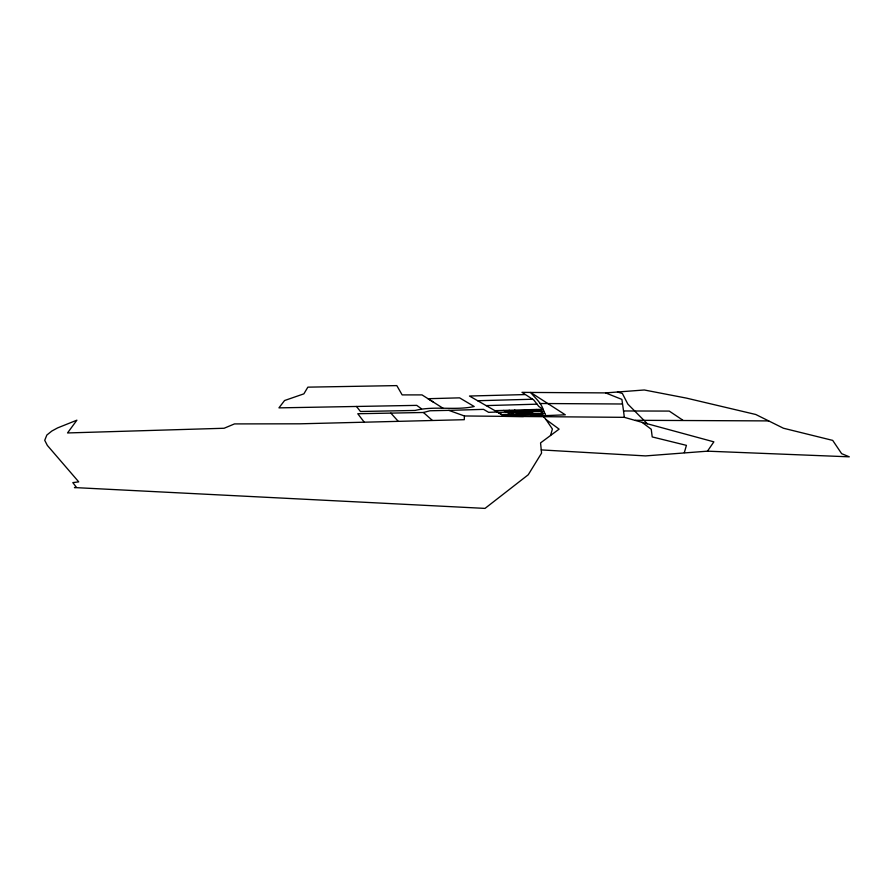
<?xml version="1.0" encoding="UTF-8"?>
<svg xmlns="http://www.w3.org/2000/svg" width="894" height="894" viewBox="0 0 894 894"><rect width="100%" height="100%" fill="white"/><g stroke="black" fill="none" stroke-linecap="round" stroke-linejoin="round"><path stroke-width="1.34" d="M363.981 421.845L357.768 413.732L423.443 412.492L429.98 410.771L448.822 410.368L464.399 415.967L464.277 419.699L300.015 423.812L234.507 423.912L224.092 428.26L67.519 432.953L76.895 420.18L57.607 427.902L51.841 431.031L46.846 435.043L44.722 440.306L47.326 445.391L78.739 481.877L72.805 482.604L76.415 487.286L74.459 487.565L485.017 508.395L528.253 474.759L541.563 453.113L540.557 442.899L559.108 429.131L545.899 419.42L542.792 415.744L565.299 414.816L530.623 392.444L521.995 392.343L533.807 400.02L538.758 406.39L543.172 409.407C540.937 402.389 534.891 397.841 530.623 392.444L605.596 392.902L644.306 389.985L686.369 398.098L755.765 414.492L783.412 428.226L832.705 440.396L841.634 453.66L849.3 456.823L707.467 451.168L645.546 455.906L541.239 449.906M550.536 435.49L552.403 428.997L545.899 419.42M684.323 452.621L686.424 445.357L652.218 436.931L651.234 429.243L642.048 422.337L624.325 417.342L504.842 416.358L469.473 396.031L524.957 394.578M707.467 451.168L713.87 441.848L642.048 422.337M443.2 408.346L428.036 398.713L459.583 397.852L474.2 406.513C454.89 410.715 434.294 405.63 415.095 410.458L360.438 411.486L356.494 406.468M530.824 415.878L537.484 415.676L527.818 410.458M486.135 405.597L537.048 404.177M448.822 410.368L483.553 409.363L488.627 412.335L497.332 412.022L504.898 416.358M494.963 410.659L542.993 409.284L545.798 415.621M504.819 411.117L541.093 410.067L543.06 414.626L536.277 414.827L538.367 415.956L512.832 415.699M498.036 412.425L543.798 411.106M501.78 414.592L544.781 413.33M542.636 413.631L514.24 414.458L510.396 412.302L540.132 411.441L542.144 412.503M477.664 400.736L532.545 399.238M635.366 420.303L768.684 420.906M605.596 392.902L621.9 399.406L623.531 410.961L669.248 411.084L682.793 420.158M622.224 403.999L540.021 403.507M464.399 415.967L523.437 416.537M617.452 392.008L622.369 393.472L627.845 404.11L647.368 423.79M536.255 409.474L539.563 411.229M530.857 409.631L534.131 411.385M538.121 413.52L541.496 415.33L535.964 415.498L532.623 413.687M525.437 409.787L529.986 412.246L519.034 412.57L514.586 410.1M521.615 414L524.879 415.822L508.172 416.313L505.021 414.492M514.754 410.827L523.672 415.799M509.144 410.257L512.273 412.022M516.095 414.168L519.325 415.989M503.691 410.413L513.759 416.157M433.422 402.121L422.013 394.902L402.144 394.902L396.813 385.605L307.86 387.158L303.871 393.852L284.571 400.523L278.928 407.865L416.738 405.373L421.51 408.804M423.443 412.492L432.316 420.381M390.846 413.106L398.065 421.119M542.781 415.744L543.653 416.749M623.531 410.961L624.325 417.342"/></g></svg>
